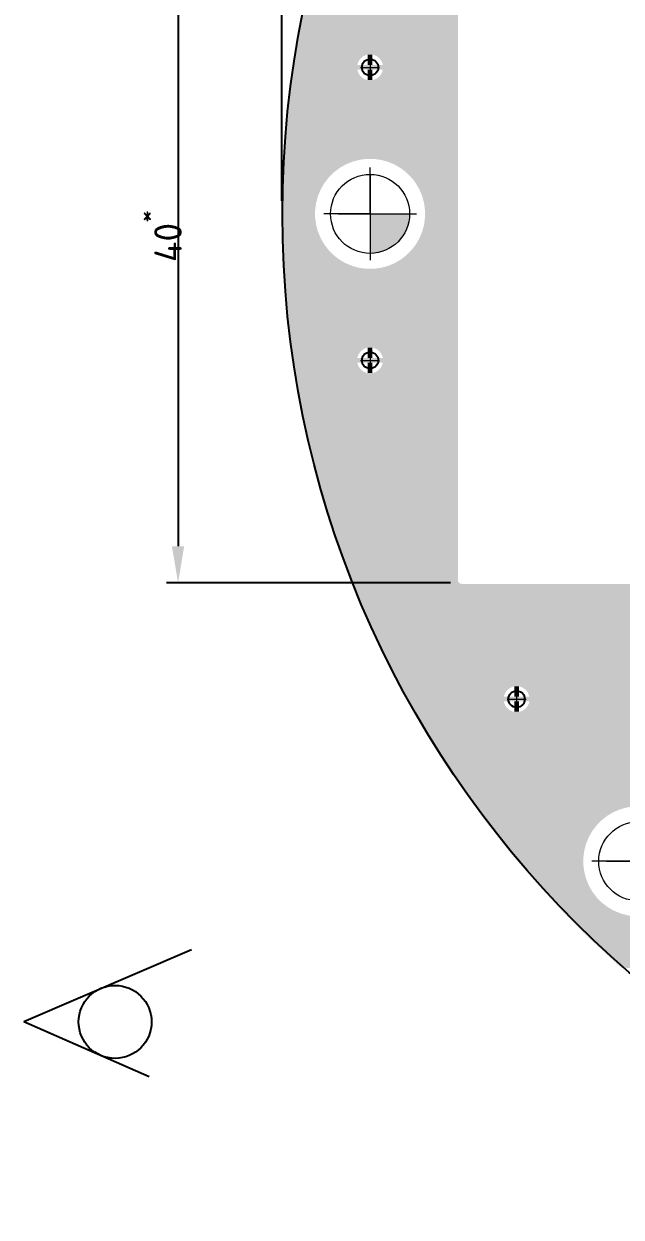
# Model space of a CAD drawing. Header units: millimetres. Extents: x -3633 to 871, y -630 to 261.
# Drawn here: x -1338.2 to -1272.7, y 9.6 to 140.4 of the extents above; entities that cross this region are included whole.
import ezdxf

# ---------------------------------------------------------------- set-up
doc = ezdxf.new("R2010")
doc.units = ezdxf.units.MM
for name, color, linetype in [('DRILL', 7, 'Continuous'), ('DRILL GOST', 7, 'Continuous'), ('TOP_LAYER', 7, 'Continuous'), ('TOP_PASTE', 8, 'Continuous')]:
    doc.layers.add(name, color=color, linetype=linetype)
doc.layers.add('Размерные линии', color=7, linetype='Continuous', lineweight=15)
doc.styles.add('Main', font='isocpeur.ttf', dxfattribs={"height": 3})
doc.dimstyles.new('ISO-25', dxfattribs={"dimtxt": 3, "dimasz": 4, "dimexe": 1.25, "dimexo": 0.625, "dimtad": 1, "dimtoh": 1, "dimtxsty": 'Main', "dimcen": 2.5, "dimadec": 0, "dimazin": 0, "dimtfac": 1, "dimtmove": 0, "dimatfit": 3, "dimfxl": 1, "dimarcsym": 0})

# ---------------------------------------------------------------- blocks, each defined once
blk = doc.blocks.new('ROUND_26')
blk.add_circle((0, 0), 0.0177)
blk = doc.blocks.new('*D87')
at = {"layer": 'Defpoints', "color": 0, "transparency": 16777216}
for p in [(-1309.89, 239.97), (-1309.89, 120.36), (-1089.04, 120.36)]:
    blk.add_point(p, dxfattribs=at)
at = {"layer": 'Размерные линии', "color": 0, "lineweight": -2, "transparency": 16777216}
for p, q in [((-1309.89, 120.99), (-1309.89, 241.22)), ((-1089.04, 120.99), (-1089.04, 241.22)), ((-1093.04, 239.97), (-1305.89, 239.97))]:
    blk.add_line(p, q, dxfattribs=at)
at = {"layer": 'Размерные линии', "color": 0, "transparency": 16777216}
for points in [[(-1305.89, 240.64), (-1305.89, 239.31), (-1309.89, 239.97)], [(-1093.04, 240.64), (-1093.04, 239.31), (-1089.04, 239.97)]]:
    blk.add_solid(points, dxfattribs=at)
at = {"layer": 'Размерные линии', "color": 0, "transparency": 16777216, "insert": (-1199.46, 242.1), "char_height": 3, "attachment_point": 5, "style": 'Main'}
blk.add_mtext('%%C110{\\H0.58x;\\S^ -0,9;}', dxfattribs=at)
blk = doc.blocks.new('*D89')
at = {"layer": 'Defpoints', "color": 0, "transparency": 16777216}
for p in [(-1290.44, 160.04, 0), (-1321.26, 79.13), (-1290.77, 79.13, 0)]:
    blk.add_point(p, dxfattribs=at)
at = {"layer": 'Размерные линии', "color": 0, "lineweight": -2, "transparency": 16777216}
for p, q in [((-1291.06, 160.04), (-1322.51, 160.04)), ((-1321.26, 156.04), (-1321.26, 83.13)), ((-1291.4, 79.13), (-1322.51, 79.13))]:
    blk.add_line(p, q, dxfattribs=at)
at = {"layer": 'Размерные линии', "color": 0, "transparency": 16777216}
for points in [[(-1321.93, 156.04), (-1320.59, 156.04), (-1321.26, 160.04)], [(-1321.93, 83.13), (-1320.59, 83.13), (-1321.26, 79.13)]]:
    blk.add_solid(points, dxfattribs=at)
at = {"layer": 'Размерные линии', "color": 0, "lineweight": 25, "transparency": 16777216, "insert": (-1323.38, 117.15), "char_height": 3, "attachment_point": 5, "rotation": 90, "style": 'Main'}
blk.add_mtext('40{\\H0.7x;\\S*^ ;}', dxfattribs=at)

msp = doc.modelspace()

# ---------------------------------------------------------------- hatches: boundary and pattern name
at = {"layer": 'DRILL', "lineweight": 0}
h = msp.add_hatch(color=256, dxfattribs=at)
h.dxf.hatch_style = 1
h.paths.add_polyline_path([(-1295.878, 119.578), (-1300.21, 119.578), (-1300.21, 115.246, 0.4142136)])

# ---------------------------------------------------------------- linework, layer by layer
for p, q in [((-1300.209, 136.66), (-1300.209, 134.638)), ((-1301.25, 135.641), (-1299.167, 135.641)), ((-1300.21, 119.578), (-1300.21, 124.664)), ((-1300.21, 123.91), (-1300.21, 115.246)), ((-1300.21, 123.013), (-1300.21, 116.261)), ((-1300.21, 122.49), (-1300.21, 116.766)), ((-1300.21, 119.578), (-1305.296, 119.578)), ((-1300.21, 119.578), (-1304.541, 119.578)), ((-1303.712, 119.578), (-1296.336, 119.578)), ((-1300.21, 119.578), (-1295.878, 119.578)), ((-1300.21, 119.578), (-1295.124, 119.578)), ((-1300.21, 119.578), (-1300.21, 114.492)), ((-1301.25, 103.515), (-1299.167, 103.515)), ((-1300.209, 104.534), (-1300.209, 102.512)), ((-1284.146, 67.388), (-1284.146, 65.367)), ((-1285.187, 66.369), (-1283.104, 66.369)), ((-1270.805, 48.589), (-1275.891, 48.589)), ((-1270.805, 48.589), (-1275.137, 48.589)), ((-1274.307, 48.589), (-1266.931, 48.589))]:
    msp.add_line(p, q, dxfattribs=at)
for centre in [(-1300.21, 119.578), (-1270.805, 48.589)]:
    msp.add_circle(centre, 4.332, dxfattribs=at)
at = {"layer": 'DRILL GOST', "lineweight": 0}
for centre in [(-1300.209, 135.641), (-1300.209, 103.515), (-1284.146, 66.369)]:
    msp.add_circle(centre, 0.911, dxfattribs=at)
at = {"layer": 'TOP_LAYER'}
for q in [(-1319.789, 38.929), (-1324.435, 24.994)]:
    msp.add_line((-1338.165, 31.036), q, dxfattribs=at)
msp.add_circle((-1328.165, 30.978), 4, dxfattribs=at)
at = {"layer": 'TOP_PASTE'}
msp.add_circle((-1199.816, 119.572), 110, dxfattribs=at)
for points in [[(-1308.184, 139.044), (-1307.338, 143.297), (-1290.58, 139.044), (-1290.58, 143.297)], [(-1308.503, 137.033), (-1308.184, 139.044), (-1290.58, 137.033), (-1290.58, 139.044)], [(-1308.665, 136.01), (-1308.611, 136.354), (-1301.586, 136.01), (-1301.443, 136.354)], [(-1308.611, 136.354), (-1308.564, 136.649), (-1301.443, 136.354), (-1301.217, 136.649)], [(-1308.564, 136.649), (-1308.528, 136.876), (-1301.217, 136.649), (-1300.922, 136.876)], [(-1308.528, 136.876), (-1308.506, 137.018), (-1300.922, 136.876), (-1300.578, 137.018)], [(-1308.506, 137.018), (-1308.503, 137.033), (-1300.578, 137.018), (-1300.464, 137.033)], [(-1300.464, 135.896), (-1300.464, 137.033), (-1299.954, 135.896), (-1299.954, 137.033)], [(-1299.84, 137.018), (-1299.954, 137.033), (-1290.58, 137.018), (-1290.58, 137.033)], [(-1299.496, 136.876), (-1299.84, 137.018), (-1290.58, 136.876), (-1290.58, 137.018)], [(-1299.201, 136.649), (-1299.496, 136.876), (-1290.58, 136.649), (-1290.58, 136.876)], [(-1298.974, 136.354), (-1299.201, 136.649), (-1290.58, 136.354), (-1290.58, 136.649)], [(-1298.832, 136.01), (-1298.974, 136.354), (-1290.58, 136.01), (-1290.58, 136.354)], [(-1308.863, 134.762), (-1308.837, 134.928), (-1301.316, 134.762), (-1301.443, 134.928)], [(-1308.837, 134.928), (-1308.782, 135.272), (-1301.443, 134.928), (-1301.586, 135.272)], [(-1308.782, 135.272), (-1308.764, 135.386), (-1301.586, 135.272), (-1301.601, 135.386)], [(-1308.764, 135.386), (-1308.684, 135.896), (-1290.58, 135.386), (-1290.58, 135.896)], [(-1308.684, 135.896), (-1308.665, 136.01), (-1301.601, 135.896), (-1301.586, 136.01)], [(-1300.464, 134.249), (-1300.464, 135.386), (-1299.954, 134.249), (-1299.954, 135.386)], [(-1299.201, 134.633), (-1298.974, 134.928), (-1290.58, 134.633), (-1290.58, 134.928)], [(-1298.974, 134.928), (-1298.832, 135.272), (-1290.58, 134.928), (-1290.58, 135.272)], [(-1298.817, 135.896), (-1298.832, 136.01), (-1290.58, 135.896), (-1290.58, 136.01)], [(-1298.832, 135.272), (-1298.817, 135.386), (-1290.58, 135.272), (-1290.58, 135.386)], [(-1309.374, 130.455), (-1308.924, 134.249), (-1290.58, 130.455), (-1290.58, 134.249)], [(-1308.924, 134.249), (-1308.922, 134.264), (-1300.464, 134.249), (-1300.578, 134.264)], [(-1308.922, 134.264), (-1308.905, 134.406), (-1300.578, 134.264), (-1300.922, 134.406)], [(-1308.905, 134.406), (-1308.879, 134.633), (-1300.922, 134.406), (-1301.217, 134.633)], [(-1308.879, 134.633), (-1308.863, 134.762), (-1301.217, 134.633), (-1301.316, 134.762)], [(-1299.954, 134.249), (-1299.84, 134.264), (-1290.58, 134.249), (-1290.58, 134.264)], [(-1299.84, 134.264), (-1299.496, 134.406), (-1290.58, 134.264), (-1290.58, 134.406)], [(-1299.496, 134.406), (-1299.201, 134.633), (-1290.58, 134.406), (-1290.58, 134.633)], [(-1309.715, 126.132), (-1309.374, 130.455), (-1290.58, 126.132), (-1290.58, 130.455)], [(-1309.736, 125.602), (-1309.715, 126.132), (-1290.58, 125.602), (-1290.58, 126.132)], [(-1309.794, 124.117), (-1309.775, 124.597), (-1304.19, 124.117), (-1303.563, 124.597)], [(-1309.775, 124.597), (-1309.76, 124.992), (-1303.563, 124.597), (-1302.879, 124.992)], [(-1309.76, 124.992), (-1309.748, 125.294), (-1302.879, 124.992), (-1302.15, 125.294)], [(-1309.748, 125.294), (-1309.74, 125.499), (-1302.15, 125.294), (-1301.387, 125.499)], [(-1309.74, 125.499), (-1309.736, 125.602), (-1301.387, 125.499), (-1300.604, 125.602)], [(-1299.032, 125.499), (-1299.815, 125.602), (-1290.58, 125.499), (-1290.58, 125.602)], [(-1298.269, 125.294), (-1299.032, 125.499), (-1290.58, 125.294), (-1290.58, 125.499)], [(-1297.54, 124.992), (-1298.269, 125.294), (-1290.58, 124.992), (-1290.58, 125.294)], [(-1296.856, 124.597), (-1297.54, 124.992), (-1290.58, 124.597), (-1290.58, 124.992)], [(-1296.229, 124.117), (-1296.856, 124.597), (-1290.58, 124.117), (-1290.58, 124.597)], [(-1309.841, 122.932), (-1309.816, 123.558), (-1305.229, 122.932), (-1304.748, 123.558)], [(-1309.816, 123.558), (-1309.794, 124.117), (-1304.748, 123.558), (-1304.19, 124.117)], [(-1295.671, 123.558), (-1296.229, 124.117), (-1290.58, 123.558), (-1290.58, 124.117)], [(-1295.19, 122.932), (-1295.671, 123.558), (-1290.58, 122.932), (-1290.58, 123.558)], [(-1309.886, 121.799), (-1309.868, 122.248), (-1305.809, 121.799), (-1305.624, 122.248)], [(-1309.886, 121.518), (-1309.886, 121.799), (-1305.926, 121.518), (-1305.809, 121.799)], [(-1309.868, 122.248), (-1309.841, 122.932), (-1305.624, 122.248), (-1305.229, 122.932)], [(-1294.796, 122.248), (-1295.19, 122.932), (-1290.58, 122.248), (-1290.58, 122.932)], [(-1294.493, 121.518), (-1294.796, 122.248), (-1290.58, 121.518), (-1290.58, 122.248)], [(-1309.886, 120.756), (-1309.886, 121.518), (-1306.13, 120.756), (-1305.926, 121.518)], [(-1309.886, 119.973), (-1309.886, 120.756), (-1306.233, 119.973), (-1306.13, 120.756)], [(-1294.289, 120.756), (-1294.493, 121.518), (-1290.58, 120.756), (-1290.58, 121.518)], [(-1294.186, 119.973), (-1294.289, 120.756), (-1290.58, 119.973), (-1290.58, 120.756)], [(-1309.886, 119.183), (-1309.886, 119.973), (-1306.233, 119.183), (-1306.233, 119.973)], [(-1309.886, 118.4), (-1309.886, 119.183), (-1306.13, 118.4), (-1306.233, 119.183)], [(-1294.289, 118.4), (-1294.186, 119.183), (-1290.58, 118.4), (-1290.58, 119.183)], [(-1294.186, 119.183), (-1294.186, 119.973), (-1290.58, 119.183), (-1290.58, 119.973)], [(-1309.886, 117.638), (-1309.886, 118.4), (-1305.926, 117.638), (-1306.13, 118.4)], [(-1294.493, 117.638), (-1294.289, 118.4), (-1290.58, 117.638), (-1290.58, 118.4)], [(-1309.886, 117.463), (-1309.886, 117.638), (-1305.853, 117.463), (-1305.926, 117.638)], [(-1309.865, 116.908), (-1309.886, 117.463), (-1305.624, 116.908), (-1305.853, 117.463)], [(-1309.838, 116.224), (-1309.865, 116.908), (-1305.229, 116.224), (-1305.624, 116.908)], [(-1295.19, 116.224), (-1294.796, 116.908), (-1290.58, 116.224), (-1290.58, 116.908)], [(-1294.796, 116.908), (-1294.493, 117.638), (-1290.58, 116.908), (-1290.58, 117.638)], [(-1309.814, 115.598), (-1309.838, 116.224), (-1304.748, 115.598), (-1305.229, 116.224)], [(-1309.792, 115.039), (-1309.814, 115.598), (-1304.19, 115.039), (-1304.748, 115.598)], [(-1296.229, 115.039), (-1295.671, 115.598), (-1290.58, 115.039), (-1290.58, 115.598)], [(-1295.671, 115.598), (-1295.19, 116.224), (-1290.58, 115.598), (-1290.58, 116.224)], [(-1309.773, 114.559), (-1309.792, 115.039), (-1303.563, 114.559), (-1304.19, 115.039)], [(-1309.757, 114.164), (-1309.773, 114.559), (-1302.879, 114.164), (-1303.563, 114.559)], [(-1309.746, 113.862), (-1309.757, 114.164), (-1302.15, 113.862), (-1302.879, 114.164)], [(-1309.738, 113.657), (-1309.746, 113.862), (-1301.387, 113.657), (-1302.15, 113.862)], [(-1299.032, 113.657), (-1298.269, 113.862), (-1290.58, 113.657), (-1290.58, 113.862)], [(-1298.269, 113.862), (-1297.54, 114.164), (-1290.58, 113.862), (-1290.58, 114.164)], [(-1297.54, 114.164), (-1296.856, 114.559), (-1290.58, 114.164), (-1290.58, 114.559)], [(-1296.856, 114.559), (-1296.229, 115.039), (-1290.58, 114.559), (-1290.58, 115.039)], [(-1309.734, 113.554), (-1309.738, 113.657), (-1300.604, 113.554), (-1301.387, 113.657)], [(-1309.717, 113.129), (-1309.734, 113.554), (-1290.58, 113.129), (-1290.58, 113.554)], [(-1309.377, 108.806), (-1309.717, 113.129), (-1290.58, 108.806), (-1290.58, 113.129)], [(-1299.815, 113.554), (-1299.032, 113.657), (-1290.58, 113.554), (-1290.58, 113.657)], [(-1308.917, 104.907), (-1309.377, 108.806), (-1290.58, 104.907), (-1290.58, 108.806)], [(-1308.915, 104.892), (-1308.917, 104.907), (-1300.578, 104.892), (-1300.464, 104.907)], [(-1308.898, 104.75), (-1308.915, 104.892), (-1300.922, 104.75), (-1300.578, 104.892)], [(-1308.871, 104.523), (-1308.898, 104.75), (-1301.217, 104.523), (-1300.922, 104.75)], [(-1300.464, 103.77), (-1300.464, 104.907), (-1299.954, 103.77), (-1299.954, 104.907)], [(-1299.84, 104.892), (-1299.954, 104.907), (-1290.58, 104.892), (-1290.58, 104.907)], [(-1299.496, 104.75), (-1299.84, 104.892), (-1290.58, 104.75), (-1290.58, 104.892)], [(-1299.201, 104.523), (-1299.496, 104.75), (-1290.58, 104.523), (-1290.58, 104.75)], [(-1308.868, 104.499), (-1308.871, 104.523), (-1301.235, 104.499), (-1301.217, 104.523)], [(-1308.825, 104.228), (-1308.868, 104.499), (-1301.443, 104.228), (-1301.235, 104.499)], [(-1308.771, 103.884), (-1308.825, 104.228), (-1301.586, 103.884), (-1301.443, 104.228)], [(-1308.753, 103.77), (-1308.771, 103.884), (-1301.601, 103.77), (-1301.586, 103.884)], [(-1308.672, 103.26), (-1308.753, 103.77), (-1290.58, 103.26), (-1290.58, 103.77)], [(-1298.974, 104.228), (-1299.201, 104.523), (-1290.58, 104.228), (-1290.58, 104.523)], [(-1298.832, 103.884), (-1298.974, 104.228), (-1290.58, 103.884), (-1290.58, 104.228)], [(-1298.817, 103.77), (-1298.832, 103.884), (-1290.58, 103.77), (-1290.58, 103.884)], [(-1308.654, 103.146), (-1308.672, 103.26), (-1301.586, 103.146), (-1301.601, 103.26)], [(-1308.6, 102.802), (-1308.654, 103.146), (-1301.443, 102.802), (-1301.586, 103.146)], [(-1308.553, 102.507), (-1308.6, 102.802), (-1301.217, 102.507), (-1301.443, 102.802)], [(-1308.517, 102.28), (-1308.553, 102.507), (-1300.922, 102.28), (-1301.217, 102.507)], [(-1308.495, 102.138), (-1308.517, 102.28), (-1300.578, 102.138), (-1300.922, 102.28)], [(-1308.492, 102.123), (-1308.495, 102.138), (-1300.464, 102.123), (-1300.578, 102.138)], [(-1308.191, 100.216), (-1308.492, 102.123), (-1290.58, 100.216), (-1290.58, 102.123)], [(-1300.464, 102.123), (-1300.464, 103.26), (-1299.954, 102.123), (-1299.954, 103.26)], [(-1299.954, 102.123), (-1299.84, 102.138), (-1290.58, 102.123), (-1290.58, 102.138)], [(-1299.84, 102.138), (-1299.496, 102.28), (-1290.58, 102.138), (-1290.58, 102.28)], [(-1299.496, 102.28), (-1299.201, 102.507), (-1290.58, 102.28), (-1290.58, 102.507)], [(-1299.201, 102.507), (-1298.974, 102.802), (-1290.58, 102.507), (-1290.58, 102.802)], [(-1298.974, 102.802), (-1298.832, 103.146), (-1290.58, 102.802), (-1290.58, 103.146)], [(-1298.832, 103.146), (-1298.817, 103.26), (-1290.58, 103.146), (-1290.58, 103.26)], [(-1307.345, 95.962), (-1308.191, 100.216), (-1290.58, 95.962), (-1290.58, 100.216)], [(-1306.333, 91.745), (-1307.345, 95.962), (-1290.58, 91.745), (-1290.58, 95.962)], [(-1305.157, 87.571), (-1306.333, 91.745), (-1290.58, 87.571), (-1290.58, 91.745)], [(-1303.817, 83.446), (-1305.157, 87.571), (-1290.58, 83.446), (-1290.58, 87.571)], [(-1302.332, 79.421), (-1303.817, 83.446), (-1290.58, 79.421), (-1290.58, 83.446)], [(-1302.316, 79.378), (-1302.332, 79.421), (-1290.571, 79.378), (-1290.58, 79.421)], [(-1302.269, 79.264), (-1302.316, 79.378), (-1290.548, 79.264), (-1290.571, 79.378)], [(-1302.214, 79.131), (-1302.269, 79.264), (-1290.46, 79.131), (-1290.548, 79.264)], [(-1302.177, 79.042), (-1302.214, 79.131), (-1290.327, 79.042), (-1290.46, 79.131)], [(-1302.165, 79.011), (-1302.177, 79.042), (-1290.17, 79.011), (-1290.327, 79.042)], [(-1302.039, 78.708), (-1302.165, 79.011), (-1264.298, 78.708), (-1264.423, 79.011)], [(-1301.917, 78.412), (-1302.039, 78.708), (-1264.071, 78.412), (-1264.298, 78.708)], [(-1301.823, 78.186), (-1301.917, 78.412), (-1263.776, 78.186), (-1264.071, 78.412)], [(-1301.764, 78.043), (-1301.823, 78.186), (-1263.432, 78.043), (-1263.776, 78.186)], [(-1301.758, 78.028), (-1301.764, 78.043), (-1263.318, 78.028), (-1263.432, 78.043)], [(-1300.657, 75.371), (-1301.758, 78.028), (-1220.332, 75.371), (-1220.332, 78.028)], [(-1298.842, 71.432), (-1300.657, 75.371), (-1220.332, 71.432), (-1220.332, 75.371)], [(-1296.972, 67.762), (-1298.842, 71.432), (-1220.332, 67.762), (-1220.332, 71.432)], [(-1296.964, 67.746), (-1296.972, 67.762), (-1284.515, 67.746), (-1284.401, 67.762)], [(-1296.892, 67.604), (-1296.964, 67.746), (-1284.859, 67.604), (-1284.515, 67.746)], [(-1296.873, 67.568), (-1296.892, 67.604), (-1284.906, 67.568), (-1284.859, 67.604)], [(-1296.767, 67.377), (-1296.873, 67.568), (-1285.154, 67.377), (-1284.906, 67.568)], [(-1296.601, 67.082), (-1296.767, 67.377), (-1285.38, 67.082), (-1285.154, 67.377)], [(-1296.409, 66.738), (-1296.601, 67.082), (-1285.523, 66.738), (-1285.38, 67.082)], [(-1296.345, 66.624), (-1296.409, 66.738), (-1285.538, 66.624), (-1285.523, 66.738)], [(-1284.401, 66.624), (-1284.401, 67.762), (-1283.891, 66.624), (-1283.891, 67.762)], [(-1283.777, 67.746), (-1283.891, 67.762), (-1220.332, 67.746), (-1220.332, 67.762)], [(-1283.433, 67.604), (-1283.777, 67.746), (-1220.332, 67.604), (-1220.332, 67.746)], [(-1283.138, 67.377), (-1283.433, 67.604), (-1220.332, 67.377), (-1220.332, 67.604)], [(-1282.911, 67.082), (-1283.138, 67.377), (-1220.332, 67.082), (-1220.332, 67.377)], [(-1282.769, 66.738), (-1282.911, 67.082), (-1220.332, 66.738), (-1220.332, 67.082)], [(-1282.754, 66.624), (-1282.769, 66.738), (-1220.332, 66.624), (-1220.332, 66.738)], [(-1296.059, 66.114), (-1296.345, 66.624), (-1220.332, 66.114), (-1220.332, 66.624)], [(-1295.995, 66), (-1296.059, 66.114), (-1285.523, 66), (-1285.538, 66.114)], [(-1295.803, 65.656), (-1295.995, 66), (-1285.38, 65.656), (-1285.523, 66)], [(-1295.638, 65.361), (-1295.803, 65.656), (-1285.154, 65.361), (-1285.38, 65.656)], [(-1284.401, 64.977), (-1284.401, 66.114), (-1283.891, 64.977), (-1283.891, 66.114)], [(-1283.138, 65.361), (-1282.911, 65.656), (-1220.332, 65.361), (-1220.332, 65.656)], [(-1282.911, 65.656), (-1282.769, 66), (-1220.332, 65.656), (-1220.332, 66)], [(-1282.769, 66), (-1282.754, 66.114), (-1220.332, 66), (-1220.332, 66.114)], [(-1295.511, 65.135), (-1295.638, 65.361), (-1284.859, 65.135), (-1285.154, 65.361)], [(-1295.431, 64.992), (-1295.511, 65.135), (-1284.515, 64.992), (-1284.859, 65.135)], [(-1295.423, 64.977), (-1295.431, 64.992), (-1284.401, 64.977), (-1284.515, 64.992)], [(-1294.754, 63.784), (-1295.423, 64.977), (-1220.332, 63.784), (-1220.332, 64.977)], [(-1283.891, 64.977), (-1283.777, 64.992), (-1220.332, 64.977), (-1220.332, 64.992)], [(-1283.777, 64.992), (-1283.433, 65.135), (-1220.332, 64.992), (-1220.332, 65.135)], [(-1283.433, 65.135), (-1283.138, 65.361), (-1220.332, 65.135), (-1220.332, 65.361)], [(-1292.779, 60.561), (-1294.754, 63.784), (-1220.332, 60.561), (-1220.332, 63.784)], [(-1292.75, 60.512), (-1292.779, 60.561), (-1241.965, 60.512), (-1241.598, 60.561)], [(-1292.663, 60.371), (-1292.75, 60.512), (-1242.307, 60.371), (-1241.965, 60.512)], [(-1292.525, 60.145), (-1292.663, 60.371), (-1242.6, 60.145), (-1242.307, 60.371)], [(-1292.489, 60.086), (-1292.525, 60.145), (-1242.646, 60.086), (-1242.6, 60.145)], [(-1292.332, 59.852), (-1292.489, 60.086), (-1242.826, 59.852), (-1242.646, 60.086)], [(-1292.104, 59.51), (-1292.332, 59.852), (-1242.967, 59.51), (-1242.826, 59.852)], [(-1291.859, 59.143), (-1292.104, 59.51), (-1243.015, 59.143), (-1242.967, 59.51)], [(-1291.613, 58.776), (-1291.859, 59.143), (-1242.967, 58.776), (-1243.015, 59.143)], [(-1291.385, 58.434), (-1291.613, 58.776), (-1242.826, 58.434), (-1242.967, 58.776)], [(-1291.189, 58.141), (-1291.385, 58.434), (-1242.6, 58.141), (-1242.826, 58.434)], [(-1290.079, 56.48), (-1291.189, 58.141), (-1240.94, 56.48), (-1242.6, 58.141)], [(-1288.794, 54.71), (-1290.079, 56.48), (-1239.17, 54.71), (-1240.94, 56.48)], [(-1288.783, 54.695), (-1288.794, 54.71), (-1246.365, 54.695), (-1246.251, 54.71)], [(-1288.723, 54.613), (-1288.783, 54.695), (-1246.565, 54.613), (-1246.365, 54.695)], [(-1288.648, 54.509), (-1288.723, 54.613), (-1271.983, 54.509), (-1271.2, 54.613)], [(-1288.499, 54.305), (-1288.648, 54.509), (-1272.745, 54.305), (-1271.983, 54.509)], [(-1288.28, 54.003), (-1288.499, 54.305), (-1273.475, 54.003), (-1272.745, 54.305)], [(-1287.993, 53.608), (-1288.28, 54.003), (-1274.159, 53.608), (-1273.475, 54.003)], [(-1287.644, 53.127), (-1287.993, 53.608), (-1274.785, 53.127), (-1274.159, 53.608)], [(-1287.53, 52.972), (-1287.644, 53.127), (-1274.941, 52.972), (-1274.785, 53.127)], [(-1287.213, 52.569), (-1287.53, 52.972), (-1275.343, 52.569), (-1274.941, 52.972)], [(-1286.719, 51.943), (-1287.213, 52.569), (-1275.824, 51.943), (-1275.343, 52.569)], [(-1286.18, 51.259), (-1286.719, 51.943), (-1276.219, 51.259), (-1275.824, 51.943)], [(-1285.605, 50.529), (-1286.18, 51.259), (-1276.521, 50.529), (-1276.219, 51.259)], [(-1285.004, 49.767), (-1285.605, 50.529), (-1276.725, 49.767), (-1276.521, 50.529)], [(-1284.846, 49.566), (-1285.004, 49.767), (-1276.752, 49.566), (-1276.725, 49.767)], [(-1284.349, 48.984), (-1284.846, 49.566), (-1276.828, 48.984), (-1276.752, 49.566)], [(-1283.674, 48.194), (-1284.349, 48.984), (-1276.828, 48.194), (-1276.828, 48.984)], [(-1283.006, 47.411), (-1283.674, 48.194), (-1276.725, 47.411), (-1276.828, 48.194)], [(-1282.354, 46.649), (-1283.006, 47.411), (-1276.521, 46.649), (-1276.725, 47.411)], [(-1282.029, 46.268), (-1282.354, 46.649), (-1276.363, 46.268), (-1276.521, 46.649)], [(-1281.707, 45.919), (-1282.029, 46.268), (-1276.219, 45.919), (-1276.363, 46.268)], [(-1281.075, 45.235), (-1281.707, 45.919), (-1275.824, 45.235), (-1276.219, 45.919)], [(-1280.496, 44.609), (-1281.075, 45.235), (-1275.343, 44.609), (-1275.824, 45.235)], [(-1279.979, 44.05), (-1280.496, 44.609), (-1274.785, 44.05), (-1275.343, 44.609)], [(-1279.535, 43.57), (-1279.979, 44.05), (-1274.159, 43.57), (-1274.785, 44.05)], [(-1279.17, 43.175), (-1279.535, 43.57), (-1273.475, 43.175), (-1274.159, 43.57)], [(-1279.086, 43.083), (-1279.17, 43.175), (-1273.254, 43.083), (-1273.475, 43.175)], [(-1278.875, 42.873), (-1279.086, 43.083), (-1272.745, 42.873), (-1273.254, 43.083)], [(-1278.67, 42.668), (-1278.875, 42.873), (-1271.983, 42.668), (-1272.745, 42.873)], [(-1278.567, 42.565), (-1278.67, 42.668), (-1271.2, 42.565), (-1271.983, 42.668)], [(-1277.999, 41.997), (-1278.567, 42.565), (-1120.963, 41.997), (-1120.405, 42.565)], [(-1277.906, 41.904), (-1277.999, 41.997), (-1214.077, 41.904), (-1213.369, 41.997)], [(-1277.633, 41.631), (-1277.906, 41.904), (-1214.736, 41.631), (-1214.077, 41.904)], [(-1277.198, 41.196), (-1277.633, 41.631), (-1215.302, 41.196), (-1214.736, 41.631)], [(-1276.632, 40.63), (-1277.198, 41.196), (-1215.737, 40.63), (-1215.302, 41.196)], [(-1276.019, 40.017), (-1276.632, 40.63), (-1215.991, 40.017), (-1215.737, 40.63)], [(-1275.969, 39.971), (-1276.019, 40.017), (-1216.01, 39.971), (-1215.991, 40.017)], [(-1275.203, 39.263), (-1275.969, 39.971), (-1216.103, 39.263), (-1216.01, 39.971)], [(-1274.438, 38.555), (-1275.203, 39.263), (-1216.01, 38.555), (-1216.103, 39.263)], [(-1273.725, 37.896), (-1274.438, 38.555), (-1215.737, 37.896), (-1216.01, 38.555)], [(-1273.112, 37.33), (-1273.725, 37.896), (-1215.302, 37.33), (-1215.737, 37.896)], [(-1272.834, 37.073), (-1273.112, 37.33), (-1214.968, 37.073), (-1215.302, 37.33)], [(-1272.626, 36.895), (-1272.834, 37.073), (-1214.736, 36.895), (-1214.968, 37.073)]]:
    msp.add_solid(points, dxfattribs=at)

# ---------------------------------------------------------------- block references
at = {"layer": 'TOP_PASTE', "xscale": 51, "yscale": 51, "zscale": 51}
for p in [(-1300.209, 135.641), (-1300.209, 103.515), (-1284.146, 66.369)]:
    msp.add_blockref('ROUND_26', p, dxfattribs=at)

# ---------------------------------------------------------------- dimensions: what is measured, and where the dimension line sits
at = {"layer": 'Размерные линии'}
dim = msp.add_linear_dim(base=(-1309.886, 239.974), p1=(-1089.037, 120.364), p2=(-1309.886, 120.364), text='%%C110{\\H0.58x;\\S^ -0,9;}', dimstyle='ISO-25', override={"dimtxsty": 'Main'}, dxfattribs=at)
dim.commit()
dim.dimension.update_dxf_attribs({"geometry": '*D87', "text_midpoint": (-1199.462, 239.974), "dimtype": 160})
at = {"layer": 'Размерные линии', "lineweight": 25}
dim = msp.add_linear_dim(base=(-1321.259, 79.131), p1=(-1290.437, 160.04), p2=(-1290.773, 79.131), angle=90, text='40{\\H0.7x;\\S*^ ;}', dimstyle='ISO-25', dxfattribs=at)
dim.commit()
dim.dimension.update_dxf_attribs({"geometry": '*D89', "text_midpoint": (-1321.259, 117.153), "dimtype": 160})

doc.saveas('drawing.dxf')
